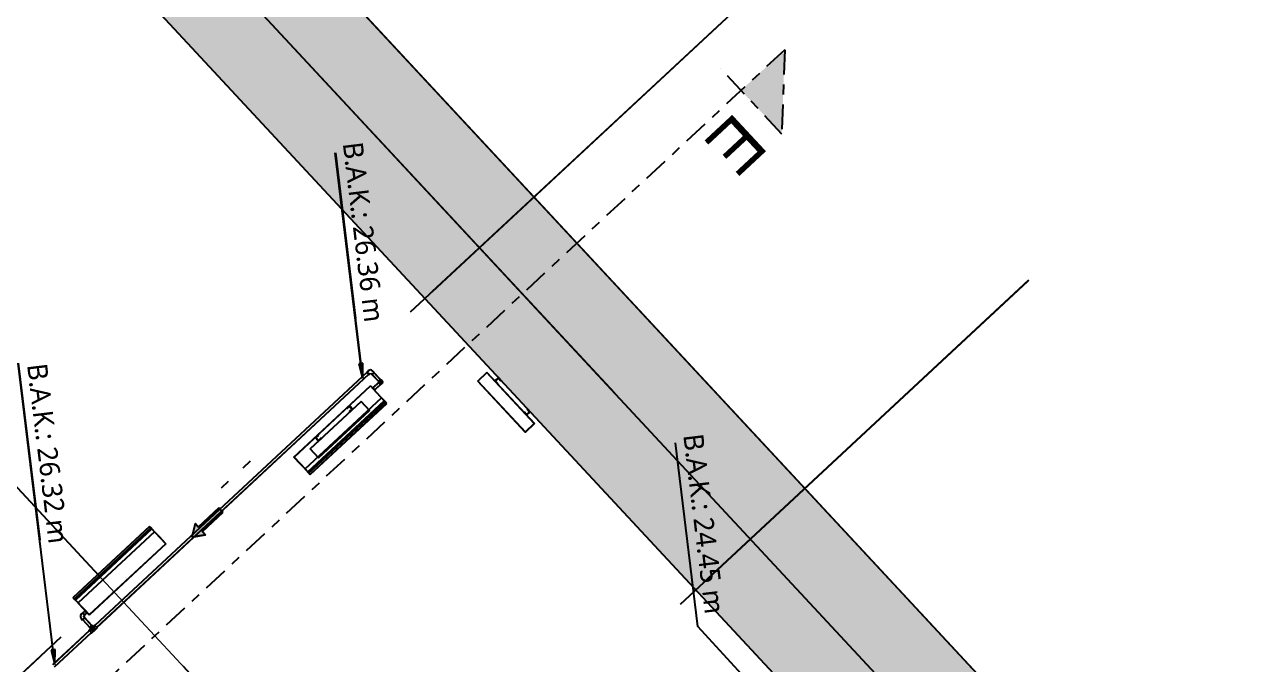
# Model space of a CAD drawing. Header units: inches. Extents: x 400392 to 401495, y 4543971 to 4544133.
# Drawn here: x 400506.27 to 400518.5, y 4544003.36 to 4544009.8 of the extents above; entities that cross this region are included whole.
import ezdxf

# ---------------------------------------------------------------- set-up
doc = ezdxf.new("R2010")
doc.units = ezdxf.units.IN
doc.header["$MEASUREMENT"] = 0
for name, pattern in [('AKS', [3, 2.5, -0.25, 0, -0.25]), ('CENTER', [2, 1.25, -0.25, 0.25, -0.25]), ('DASHDOT2', [0.5, 0.25, -0.125, 0, -0.125])]:
    doc.linetypes.add(name, pattern=pattern)
doc.layers.add('A-DETL', color=90, linetype='Continuous', lineweight=15)
doc.layers.add('A-DETL-GENF', color=92, linetype='Continuous', lineweight=9)
for name, color, linetype in [('aks prota', 2, 'AKS'), ('kesit tarama prota', 252, 'Continuous'), ('kolon tarama prota', 252, 'Continuous'), ('perde prota', 1, 'Continuous'), ('PRT-AL-TUNEL_EKSENI', 14, 'DASHDOT2'), ('skesit prota', 7, 'Continuous'), ('st-s_level (kot)', 6, 'Continuous'), ('tkesit prota', 7, 'Continuous')]:
    doc.layers.add(name, color=color, linetype=linetype)
doc.styles.add('Arial', font='Arial.ttf')
doc.styles.add('OLCU', font='romanstw.shx')
doc.styles.add('Segoe UI Light_1', font='', dxfattribs={"height": 200})
doc.styles.get('Segoe UI Light_1').set_extended_font_data('Segoe UI Light')

# ---------------------------------------------------------------- blocks, each defined once
blk = doc.blocks.new('+24.06 mekanik')
at = {"layer": 'kolon tarama prota'}
for points in [[(98174, 200864), (98024, 200883), (98024, 200844)], [(99554, 198965), (99422, 199014), (99461, 199042), (99294, 199271), (99343, 199306), (99509, 199077), (99548, 199105)], [(100660, 197442), (100510, 197462), (100510, 197422)]]:
    blk.add_hatch(color=253, dxfattribs=at).paths.add_polyline_path(points, flags=0)
at = {"layer": 'kolon tarama prota', "color": 253}
for p, q in [((101679, 204356), (101059, 203911)), ((101059, 203911), (99198, 203911)), ((98835, 202524), (98268, 202112)), ((98268, 202112), (98835, 202524)), ((98908, 202423), (98835, 202524)), ((98835, 202524), (98908, 202423)), ((98835, 202524), (98835, 202524)), ((98342, 202011), (98908, 202423)), ((98908, 202423), (98342, 202011)), ((98712, 202497), (98680, 202473)), ((98680, 202473), (98712, 202497)), ((98680, 202473), (98683, 202469)), ((98683, 202469), (98680, 202473)), ((98680, 202473), (98680, 202473)), ((98683, 202469), (98711, 202490)), ((98711, 202490), (98683, 202469)), ((98683, 202469), (98683, 202469)), ((98735, 202457), (98706, 202437)), ((98706, 202437), (98735, 202457)), ((98706, 202437), (98709, 202433)), ((98709, 202433), (98706, 202437)), ((98706, 202437), (98706, 202437)), ((98709, 202433), (98742, 202456)), ((98742, 202456), (98709, 202433)), ((98709, 202433), (98709, 202433)), ((98711, 202490), (98735, 202457)), ((98735, 202457), (98711, 202490)), ((98711, 202490), (98711, 202490)), ((98742, 202456), (98712, 202497)), ((98712, 202497), (98742, 202456)), ((98712, 202497), (98712, 202497)), ((98735, 202457), (98735, 202457)), ((98742, 202456), (98742, 202456)), ((98908, 202423), (98908, 202423)), ((98364, 202244), (98332, 202221)), ((98332, 202221), (98364, 202244)), ((98332, 202221), (98361, 202180)), ((98361, 202180), (98332, 202221)), ((98332, 202221), (98332, 202221)), ((98339, 202219), (98367, 202240)), ((98367, 202240), (98339, 202219)), ((98363, 202187), (98339, 202219)), ((98339, 202219), (98363, 202187)), ((98339, 202219), (98339, 202219)), ((98361, 202180), (98394, 202204)), ((98394, 202204), (98361, 202180)), ((98361, 202180), (98361, 202180)), ((98391, 202208), (98363, 202187)), ((98363, 202187), (98391, 202208)), ((98363, 202187), (98363, 202187)), ((98367, 202240), (98364, 202244)), ((98364, 202244), (98367, 202240)), ((98364, 202244), (98364, 202244)), ((98367, 202240), (98367, 202240)), ((98394, 202204), (98391, 202208)), ((98391, 202208), (98394, 202204)), ((98391, 202208), (98391, 202208)), ((98394, 202204), (98394, 202204)), ((98268, 202112), (98342, 202011)), ((98342, 202011), (98268, 202112)), ((98268, 202112), (98268, 202112)), ((98342, 202011), (98342, 202011)), ((98377, 201017), (98438, 201061)), ((98425, 201052), (98393, 201029)), ((98432, 201057), (98425, 201052)), ((99043, 200203), (98425, 201052)), ((98453, 201072), (98432, 201057)), ((99049, 200208), (98432, 201057)), ((98438, 201061), (98453, 201072)), ((99055, 200212), (98438, 201061)), ((98453, 201072), (99070, 200223)), ((99071, 200223), (98454, 201073)), ((98107, 200929), (98118, 200914)), ((98129, 200986), (98114, 200975)), ((98212, 201042), (98131, 200983)), ((98133, 200949), (98148, 200960)), ((98133, 200948), (98133, 200949)), ((98133, 200948), (98133, 200948)), ((98144, 200933), (98133, 200948)), ((100340, 197905), (98142, 200931)), ((98147, 200962), (98227, 201021)), ((98235, 201019), (98282, 200955)), ((98304, 200970), (98257, 201035)), ((98260, 200932), (98335, 200987)), ((98332, 200984), (98260, 200932)), ((98260, 200932), (98260, 200932)), ((98877, 200082), (98260, 200932)), ((98877, 200082), (98260, 200932)), ((98309, 200974), (98277, 200951)), ((98277, 200951), (98309, 200974)), ((98277, 200951), (98280, 200947)), ((98312, 200970), (98280, 200947)), ((98280, 200947), (98312, 200970)), ((98302, 200969), (98286, 200957)), ((98286, 200957), (98302, 200969)), ((98302, 200969), (98286, 200957)), ((98286, 200957), (98302, 200969)), ((98286, 200957), (98289, 200953)), ((98286, 200957), (98289, 200953)), ((98305, 200965), (98289, 200953)), ((98289, 200953), (98305, 200965)), ((98305, 200965), (98289, 200953)), ((98289, 200953), (98305, 200965)), ((98305, 200965), (98302, 200969)), ((98305, 200965), (98302, 200969)), ((98312, 200970), (98309, 200974)), ((98393, 201029), (98332, 200984)), ((98335, 200987), (98377, 201017)), ((99010, 200179), (98393, 201029)), ((95889, 200864), (97568, 200864)), ((98174, 200864), (95889, 200864)), ((98174, 200864), (98024, 200883)), ((98024, 200883), (98024, 200844)), ((98024, 200844), (98174, 200864)), ((98120, 200916), (100319, 197889)), ((98505, 200894), (98404, 200820)), ((98404, 200820), (98505, 200894)), ((98404, 200820), (98815, 200254)), ((98815, 200254), (98404, 200820)), ((98404, 200820), (98404, 200820)), ((98916, 200327), (98505, 200894)), ((98505, 200894), (98916, 200327)), ((98505, 200894), (98505, 200894)), ((98471, 200727), (98431, 200698)), ((98431, 200698), (98471, 200727)), ((98431, 200698), (98454, 200665)), ((98454, 200665), (98431, 200698)), ((98431, 200698), (98431, 200698)), ((98438, 200697), (98470, 200720)), ((98470, 200720), (98438, 200697)), ((98458, 200668), (98438, 200697)), ((98438, 200697), (98458, 200668)), ((98438, 200697), (98438, 200697)), ((98470, 200720), (98491, 200692)), ((98491, 200692), (98470, 200720)), ((98470, 200720), (98470, 200720)), ((98495, 200695), (98471, 200727)), ((98471, 200727), (98495, 200695)), ((98471, 200727), (98471, 200727)), ((98491, 200692), (98495, 200695)), ((98495, 200695), (98491, 200692)), ((98491, 200692), (98491, 200692)), ((98495, 200695), (98495, 200695)), ((98454, 200665), (98458, 200668)), ((98458, 200668), (98454, 200665)), ((98454, 200665), (98454, 200665)), ((98458, 200668), (98458, 200668)), ((98589, 200522), (98589, 200522)), ((98688, 200353), (98684, 200350)), ((98684, 200350), (98688, 200353)), ((98684, 200350), (98707, 200318)), ((98707, 200318), (98684, 200350)), ((98684, 200350), (98684, 200350)), ((98708, 200325), (98688, 200353)), ((98688, 200353), (98708, 200325)), ((98688, 200353), (98688, 200353)), ((98707, 200318), (98748, 200347)), ((98748, 200347), (98707, 200318)), ((98707, 200318), (98707, 200318)), ((98741, 200348), (98708, 200325)), ((98708, 200325), (98741, 200348)), ((98708, 200325), (98708, 200325)), ((98724, 200379), (98720, 200376)), ((98720, 200376), (98724, 200379)), ((98720, 200376), (98741, 200348)), ((98741, 200348), (98720, 200376)), ((98720, 200376), (98720, 200376)), ((98748, 200347), (98724, 200379)), ((98724, 200379), (98748, 200347)), ((98724, 200379), (98724, 200379)), ((98741, 200348), (98741, 200348)), ((98748, 200347), (98748, 200347)), ((98815, 200254), (98916, 200327)), ((98916, 200327), (98815, 200254)), ((98916, 200327), (98916, 200327)), ((98815, 200254), (98815, 200254)), ((99055, 200212), (98994, 200168)), ((99010, 200179), (99043, 200203)), ((99043, 200203), (99049, 200208)), ((99049, 200208), (99070, 200223)), ((99070, 200223), (99055, 200212)), ((98952, 200137), (98877, 200082)), ((98877, 200082), (98949, 200135)), ((98877, 200082), (98877, 200082)), ((98949, 200135), (99010, 200179)), ((98994, 200168), (98952, 200137)), ((99343, 199306), (99294, 199271)), ((99343, 199306), (99294, 199271)), ((99294, 199271), (99461, 199042)), ((99461, 199042), (99294, 199271)), ((99509, 199077), (99343, 199306)), ((99509, 199077), (99343, 199306)), ((99548, 199105), (99509, 199077)), ((99509, 199077), (99548, 199105)), ((99554, 198965), (99548, 199105)), ((99548, 199105), (99554, 198965)), ((99461, 199042), (99422, 199014)), ((99461, 199042), (99422, 199014)), ((99422, 199014), (99554, 198965)), ((99422, 199014), (99554, 198965)), ((99410, 198567), (99471, 198611)), ((99455, 198599), (99422, 198576)), ((99516, 198644), (99455, 198599)), ((99455, 198599), (100072, 197750)), ((99471, 198611), (99513, 198642)), ((99513, 198642), (99588, 198696)), ((99588, 198696), (99516, 198644)), ((99588, 198696), (99588, 198696)), ((99588, 198696), (100205, 197847)), ((99588, 198696), (100205, 197847)), ((99394, 198555), (100011, 197706)), ((99416, 198571), (99395, 198556)), ((99395, 198556), (99410, 198567)), ((100013, 197707), (99395, 198556)), ((99410, 198567), (100027, 197717)), ((99422, 198576), (99416, 198571)), ((99416, 198571), (100033, 197722)), ((99422, 198576), (100040, 197726)), ((99877, 198257), (99877, 198257)), ((100328, 197871), (100313, 197860)), ((100315, 197886), (100358, 197827)), ((100388, 197849), (100345, 197908)), ((100088, 197762), (100027, 197717)), ((100040, 197726), (100072, 197750)), ((100072, 197750), (100133, 197794)), ((100130, 197792), (100088, 197762)), ((100205, 197847), (100130, 197792)), ((100133, 197794), (100205, 197847)), ((100153, 197809), (100185, 197832)), ((100185, 197832), (100153, 197809)), ((100153, 197809), (100156, 197805)), ((100156, 197805), (100188, 197828)), ((100188, 197828), (100156, 197805)), ((100160, 197814), (100176, 197826)), ((100176, 197826), (100160, 197814)), ((100160, 197814), (100176, 197826)), ((100176, 197826), (100160, 197814)), ((100160, 197814), (100163, 197810)), ((100160, 197814), (100163, 197810)), ((100161, 197809), (100172, 197816)), ((100172, 197816), (100161, 197809)), ((100161, 197809), (100178, 197785)), ((100163, 197810), (100179, 197822)), ((100179, 197822), (100163, 197810)), ((100163, 197810), (100179, 197822)), ((100179, 197822), (100163, 197810)), ((100172, 197816), (100183, 197824)), ((100183, 197824), (100172, 197816)), ((100179, 197822), (100176, 197826)), ((100179, 197822), (100176, 197826)), ((100176, 197784), (100202, 197803)), ((100202, 197803), (100176, 197784)), ((100176, 197784), (100186, 197769)), ((100178, 197785), (100189, 197793)), ((100189, 197793), (100178, 197785)), ((100200, 197801), (100183, 197824)), ((100188, 197828), (100185, 197832)), ((100189, 197793), (100200, 197801)), ((100200, 197801), (100189, 197793)), ((100213, 197788), (100202, 197803)), ((100205, 197847), (100205, 197847)), ((100229, 197798), (100214, 197788)), ((100315, 197858), (100230, 197796)), ((100233, 197761), (100248, 197772)), ((100246, 197775), (100331, 197836)), ((100332, 197834), (100347, 197844)), ((100362, 197830), (100660, 197420)), ((100682, 197435), (100383, 197846)), ((100013, 197707), (100033, 197722)), ((100027, 197717), (100013, 197707)), ((100033, 197722), (100040, 197726)), ((97606, 197442), (99396, 197442)), ((100660, 197442), (97606, 197442)), ((100660, 197442), (100510, 197462)), ((100510, 197462), (100510, 197422)), ((100510, 197422), (100660, 197442))]:
    blk.add_line(p, q, dxfattribs=at)
at = {"layer": 'kolon tarama prota', "color": 253, "flags": 128}
for points in [[(98211, 201044), (98221, 201051), (98226, 201055), (98226, 201055)], [(98223, 201034), (98220, 201045), (98226, 201055)], [(98226, 201055), (98237, 201058), (98247, 201052)], [(98247, 201052), (98250, 201040), (98244, 201030)], [(98258, 201036), (98251, 201046), (98247, 201051), (98247, 201052)], [(98114, 200975), (98103, 200961), (98101, 200953)], [(98101, 200953), (98103, 200936), (98107, 200929)], [(98244, 201030), (98232, 201028), (98223, 201034)], [(98223, 201034), (98225, 201030), (98232, 201021), (98234, 201018)], [(98244, 201030), (98240, 201028), (98231, 201021), (98229, 201019)], [(100342, 197881), (100338, 197878), (100329, 197871), (100328, 197871)], [(100186, 197769), (100200, 197758), (100218, 197755), (100233, 197761)], [(100214, 197788), (100213, 197788), (100213, 197788)], [(100347, 197844), (100356, 197851), (100361, 197854), (100361, 197854)]]:
    blk.add_lwpolyline(points, dxfattribs=at)
at = {"layer": 'kolon tarama prota', "color": 253}
for centre, radius, start, end in [((98235, 201043), 15.2, 36, 216), ((98235, 201043), 15.2, 126, 306), ((98235, 201043), 13.3, 0, 180), ((98235, 201043), 15.2, 216, 36), ((98235, 201043), 15.2, 306, 126), ((98235, 201049), 6.67, 270, 90), ((98235, 201043), 13.3, 180, 0), ((98235, 201036), 6.67, 90, 270), ((100351, 197867), 18.6, 126, 306), ((100351, 197867), 16.3, 36, 216), ((100351, 197867), 13.3, 0, 180), ((100351, 197867), 16.3, 216, 36), ((100351, 197867), 13.3, 180, 0), ((100351, 197867), 18.6, 306, 126), ((100351, 197861), 6.67, 90, 270), ((100351, 197874), 6.67, 270, 90)]:
    blk.add_arc(centre, radius, start, end, dxfattribs=at)
for centre, major_axis, ratio, start_param, end_param in [((98220, 201031), (-8.9, 12.3), 0.00969, 4.712389, 7.853982), ((98131, 200923), (13.2, 9.6), 0.009994, 6.273186, 9.414779), ((98131, 200923), (13.2, 9.6), 0.009994, 3.131593, 6.273186), ((98131, 200923), (10.8, 7.8), 0.010005, 3.141593, 4.712389), ((98131, 200923), (10.8, 7.8), 0.010005, 1.570796, 3.141593), ((98139, 200973), (-9.6, 13.2), 0.01, 0.009993, 3.151586), ((98139, 200973), (-9.6, 13.2), 0.01, 3.151586, 6.293179), ((98139, 200973), (-7.8, 10.8), 0.009639, 4.712389, 6.283185), ((98139, 200973), (-7.8, 10.8), 0.009639, 0, 1.570796), ((98131, 200923), (10.8, 7.8), 0.010005, 4.712389, 6.283185), ((98131, 200923), (10.8, 7.8), 0.010005, 0, 1.570796), ((98139, 200973), (-7.8, 10.8), 0.009639, 1.570796, 3.141593), ((98139, 200973), (-7.8, 10.8), 0.009639, 3.141593, 4.712389), ((98220, 201031), (-7.8, 10.8), 0.009639, 4.712389, 6.283185), ((98220, 201031), (-7.8, 10.8), 0.009639, 0, 1.570796), ((98220, 201031), (-8.9, 12.3), 0.00969, 1.570796, 4.712389), ((98220, 201031), (-7.8, 10.8), 0.009639, 1.570796, 3.141593), ((98220, 201031), (-7.8, 10.8), 0.009639, 3.141593, 4.712389), ((98246, 201027), (-12.3, -8.9), 0.01, 4.712389, 7.853982), ((98246, 201027), (10.8, 7.8), 0.01, 3.141593, 4.712389), ((98246, 201027), (10.8, 7.8), 0.01, 1.570796, 3.141593), ((98246, 201027), (-12.3, -8.9), 0.01, 1.570796, 4.712389), ((98246, 201027), (10.8, 7.8), 0.01, 4.712389, 6.283185), ((98246, 201027), (10.8, 7.8), 0.01, 0, 1.570796), ((98293, 200962), (10.8, 7.8), 0.01, 1.570796, 3.141593), ((98293, 200962), (10.8, 7.8), 0.01, 3.141593, 4.712389), ((98293, 200962), (10.8, 7.8), 0.01, 0, 1.570796), ((98293, 200962), (10.8, 7.8), 0.01, 4.712389, 6.283185), ((100330, 197897), (15.1, 11), 0.010005, 1.570796, 4.712389), ((100330, 197897), (10.8, 7.8), 0.010005, 1.570796, 3.141593), ((100330, 197897), (10.8, 7.8), 0.010005, 3.141593, 4.712389), ((100330, 197897), (15.1, 11), 0.010005, 4.712389, 7.853982), ((100330, 197897), (10.8, 7.8), 0.010005, 0, 1.570796), ((100330, 197897), (10.8, 7.8), 0.010005, 4.712389, 6.283185), ((100238, 197785), (-9.6, 13.2), 0.01027, 3.141593, 6.283185), ((100238, 197785), (-9.6, 13.2), 0.01027, 0, 3.141593), ((100238, 197785), (-7.8, 10.8), 0.010179, 0, 1.570796), ((100238, 197785), (-7.8, 10.8), 0.010179, 4.712389, 6.283185), ((100238, 197785), (-7.8, 10.8), 0.010179, 1.570796, 3.141593), ((100238, 197785), (-7.8, 10.8), 0.010179, 3.141593, 4.712389), ((100323, 197847), (-9.6, 13.2), 0.01027, 4.712389, 7.853982), ((100323, 197847), (-7.8, 10.8), 0.010179, 4.712389, 6.283185), ((100323, 197847), (-7.8, 10.8), 0.010179, 0, 1.570796), ((100323, 197847), (-7.8, 10.8), 0.010179, 3.141593, 4.712389), ((100323, 197847), (-7.8, 10.8), 0.010179, 1.570796, 3.141593), ((100323, 197847), (-9.6, 13.2), 0.01027, 1.570796, 4.712389), ((100373, 197838), (15.1, 11), 0.010005, 1.570796, 4.712389), ((100373, 197838), (10.8, 7.8), 0.010005, 3.141593, 4.712389), ((100373, 197838), (10.8, 7.8), 0.010005, 1.570796, 3.141593), ((100373, 197838), (15.1, 11), 0.010005, 4.712389, 7.853982), ((100373, 197838), (10.8, 7.8), 0.010005, 4.712389, 6.283185), ((100373, 197838), (10.8, 7.8), 0.010005, 0, 1.570796)]:
    blk.add_ellipse(centre, major_axis=major_axis, ratio=ratio, start_param=start_param, end_param=end_param, dxfattribs=at)
at = {"layer": 'kolon tarama prota', "color": 253, "style": 'Segoe UI Light_1'}
for s, p in [('B.A.K.: 24.45 m', (99130, 203997)), ('B.A.K.: 26.36 m', (95804, 200950)), ('B.A.K.: 26.32 m', (97632, 197528))]:
    blk.add_text(s, height=200, dxfattribs=at).set_placement(p)
blk = doc.blocks.new('A$C1a5ef8c2')
at = {"layer": 'kesit tarama prota'}
h = blk.add_hatch(color=256, dxfattribs=at)
h.dxf.hatch_style = 1
h.paths.add_polyline_path([(122.302, 34.076), (122.333, 34.924), (121.893, 34.515)])
at = {"layer": 'kolon tarama prota'}
h = blk.add_hatch(color=256, dxfattribs=at)
h.dxf.hatch_style = 1
h.paths.add_polyline_path([(127.063, 25.644), (108.617, 45.477), (108.91, 45.75), (108.229, 46.482), (107.936, 46.21), (103.033, 51.482), (103.326, 51.754), (102.645, 52.487), (102.352, 52.214), (93.218, 62.035), (93.526, 59.501), (125.147, 25.501), (106.914, 8.544), (98.845, 17.22), (97.527, 15.994), (98.208, 15.262), (98.428, 15.466), (106.633, 6.644), (108.862, 8.717), (109.135, 8.424), (109.867, 9.105), (109.596, 9.396), (113.879, 13.38), (114.151, 13.089), (114.883, 13.77), (114.61, 14.063)])
at = {"layer": 'A-DETL', "color": 1, "lineweight": 5}
blk.add_lwpolyline([(18.906, 133.421), (126.814, 17.396)], dxfattribs=at)
at = {"layer": 'aks prota', "ltscale": 10}
for p, q in [((133.168, 17.979), (20.172, 139.475)), ((133.168, 17.979), (20.172, 139.475)), ((133.168, 17.979), (20.172, 139.475)), ((131.311, 19.976), (20.172, 139.475)), ((133.168, 17.979), (20.172, 139.475)), ((120.622, 31.469), (36.574, 121.839)), ((120.622, 31.469), (36.574, 121.839)), ((96.527, 11.788), (122.063, 35.538)), ((96.527, 11.788), (122.063, 35.538)), ((96.527, 11.788), (122.063, 35.538)), ((96.745, 11.992), (122.063, 35.538)), ((96.745, 11.992), (122.063, 35.538)), ((99.242, 8.847), (124.778, 32.597)), ((99.242, 8.847), (124.778, 32.597)), ((99.242, 8.847), (124.778, 32.597)), ((99.47, 9.063), (124.787, 32.609)), ((99.471, 9.061), (124.789, 32.607))]:
    blk.add_line(p, q, dxfattribs=at)
at = {"layer": 'perde prota'}
for points in [[(127.063, 25.644), (114.61, 14.063), (114.883, 13.77), (114.151, 13.089), (113.879, 13.38), (109.596, 9.396), (109.867, 9.105), (109.135, 8.424), (108.862, 8.717), (106.633, 6.644), (98.428, 15.466), (98.208, 15.262), (97.527, 15.994), (98.845, 17.22), (106.914, 8.544), (125.147, 25.501), (93.526, 59.501), (93.218, 62.035), (102.352, 52.214)], [(127.063, 25.644), (108.617, 45.477)]]:
    blk.add_lwpolyline(points, dxfattribs=at)
at = {"layer": 'PRT-AL-TUNEL_EKSENI', "ltscale": 10}
blk.add_line((16.474, 136.036), (129.47, 14.54), dxfattribs=at)
at = {"layer": 'skesit prota', "linetype": 'CENTER', "ltscale": 0.2}
for p, q in [((122.333, 34.924), (122.302, 34.076)), ((122.302, 34.076), (121.689, 34.735))]:
    blk.add_line(p, q, dxfattribs=at)
blk.add_lwpolyline([(122.333, 34.924), (94.174, 8.736)], dxfattribs=at)
at = {"layer": 'A-DETL-GENF', "xscale": 0.001000000000024428, "yscale": 0.001000000000024428, "zscale": 0.001000000000024428, "rotation": 276.923993958082}
blk.add_blockref('+24.06 mekanik', (-93.149, 104.863), dxfattribs=at)
at = {"layer": 'st-s_level (kot)', "color": 6, "style": 'OLCU', "width": 0.8}
for tag, p, rotation in [('D=60', (41.417, 99.58), 312.924), ('D=60', (34.914, 96.881), 312.924), ('D=60', (41.724, 89.558), 312.924), ('D=60', (74.072, 82.365), 276.924), ('D=90', (58.452, 80.894), 312.924), ('D=60', (82.07, 73.768), 276.924), ('D=60', (66.17, 72.697), 312.924), ('D=60', (59.529, 70.146), 312.924), ('D=60', (74.283, 63.914), 312.924), ('D=60', (67.523, 61.55), 312.924), ('D=60', (81.905, 55.778), 312.924), ('D=60', (75.518, 52.954), 312.924), ('D=60', (83.512, 44.358), 312.924), ('D=60', (93.868, 42.953), 312.924), ('D=60', (102.234, 34.187), 312.924), ('D=60', (95.218, 31.81), 312.924), ('D=60', (99.288, 27.664), 312.924), ('+22.51', (112.229, 23.935), 312.924), ('+20.81', (108.552, 21.5), 312.924), ('D=80', (97.117, 17.526), 312.924)]:
    blk.add_attdef(tag, p, '', height=0.2, rotation=rotation, dxfattribs=at)
at = {"layer": 'tkesit prota', "style": 'Arial'}
blk.add_text('E', height=0.5, rotation=222.924, dxfattribs=at).set_placement((121.845, 34.308))

msp = doc.modelspace()

# ---------------------------------------------------------------- hatches: boundary and pattern name
at = {"layer": 'kesit tarama prota'}
h = msp.add_hatch(color=256, dxfattribs=at)
h.dxf.hatch_style = 1
h.paths.add_polyline_path([(400513.894, 4544008.696), (400513.925, 4544009.544), (400513.486, 4544009.136)])
at = {"layer": 'kolon tarama prota'}
h = msp.add_hatch(color=256, dxfattribs=at)
h.dxf.hatch_style = 1
h.paths.add_polyline_path([(400518.655, 4544000.264), (400500.21, 4544020.098), (400500.503, 4544020.37), (400499.822, 4544021.102), (400499.529, 4544020.83), (400494.625, 4544026.102), (400494.918, 4544026.374), (400494.237, 4544027.107), (400493.944, 4544026.834), (400484.811, 4544036.655), (400485.118, 4544034.122), (400516.74, 4544000.122), (400498.507, 4543983.164), (400490.437, 4543991.84), (400489.119, 4543990.614), (400489.8, 4543989.882), (400490.02, 4543990.086), (400498.225, 4543981.264), (400500.454, 4543983.337), (400500.727, 4543983.044), (400501.459, 4543983.725), (400501.188, 4543984.016), (400505.472, 4543988), (400505.743, 4543987.709), (400506.475, 4543988.39), (400506.203, 4543988.683)])

# ---------------------------------------------------------------- linework, layer by layer
at = {"layer": 'A-DETL', "color": 1, "lineweight": 5}
msp.add_lwpolyline([(400410.498, 4544108.041), (400518.406, 4543992.016)], dxfattribs=at)
at = {"layer": 'aks prota', "ltscale": 10}
for p, q in [((400524.76, 4543992.599), (400411.764, 4544114.095)), ((400524.76, 4543992.599), (400411.764, 4544114.095)), ((400524.76, 4543992.599), (400411.764, 4544114.095)), ((400522.903, 4543994.596), (400411.764, 4544114.095)), ((400524.76, 4543992.599), (400411.764, 4544114.095)), ((400512.214, 4544006.089), (400428.167, 4544096.459)), ((400512.214, 4544006.089), (400428.167, 4544096.459)), ((400488.119, 4543986.408), (400513.655, 4544010.158)), ((400488.119, 4543986.408), (400513.655, 4544010.158)), ((400488.119, 4543986.408), (400513.655, 4544010.158)), ((400488.338, 4543986.612), (400513.655, 4544010.158)), ((400488.338, 4543986.612), (400513.655, 4544010.158)), ((400490.834, 4543983.468), (400516.371, 4544007.217)), ((400490.834, 4543983.468), (400516.371, 4544007.217)), ((400490.834, 4543983.468), (400516.371, 4544007.217)), ((400491.062, 4543983.683), (400516.379, 4544007.229)), ((400491.064, 4543983.681), (400516.381, 4544007.227))]:
    msp.add_line(p, q, dxfattribs=at)
at = {"layer": 'perde prota'}
for points in [[(400518.655, 4544000.264), (400506.203, 4543988.683), (400506.475, 4543988.39), (400505.743, 4543987.709), (400505.472, 4543988), (400501.188, 4543984.016), (400501.459, 4543983.725), (400500.727, 4543983.044), (400500.454, 4543983.337), (400498.225, 4543981.264), (400490.02, 4543990.086), (400489.8, 4543989.882), (400489.119, 4543990.614), (400490.437, 4543991.84), (400498.507, 4543983.164), (400516.74, 4544000.122), (400485.118, 4544034.122), (400484.811, 4544036.655), (400493.944, 4544026.834)], [(400518.655, 4544000.264), (400500.21, 4544020.098)]]:
    msp.add_lwpolyline(points, dxfattribs=at)
at = {"layer": 'PRT-AL-TUNEL_EKSENI', "ltscale": 10}
msp.add_line((400408.067, 4544110.656), (400521.062, 4543989.16), dxfattribs=at)
at = {"layer": 'skesit prota', "linetype": 'CENTER', "ltscale": 0.2}
for p, q in [((400513.925, 4544009.544), (400513.894, 4544008.696)), ((400513.894, 4544008.696), (400513.281, 4544009.355))]:
    msp.add_line(p, q, dxfattribs=at)
msp.add_lwpolyline([(400513.925, 4544009.544), (400485.767, 4543983.356)], dxfattribs=at)

# ---------------------------------------------------------------- block references
msp.add_blockref('A$C1a5ef8c2', (400391.592, 4543974.62))
at = {"layer": 'A-DETL-GENF', "xscale": 0.001000000000024428, "yscale": 0.001000000000024428, "zscale": 0.001000000000024428, "rotation": 276.923993958082}
msp.add_blockref('+24.06 mekanik', (400298.444, 4544079.483), dxfattribs=at)

# ---------------------------------------------------------------- texts
at = {"layer": 'tkesit prota', "style": 'Arial'}
msp.add_text('E', height=0.5, rotation=222.924, dxfattribs=at).set_placement((400513.437, 4544008.928))

doc.saveas('drawing.dxf')
